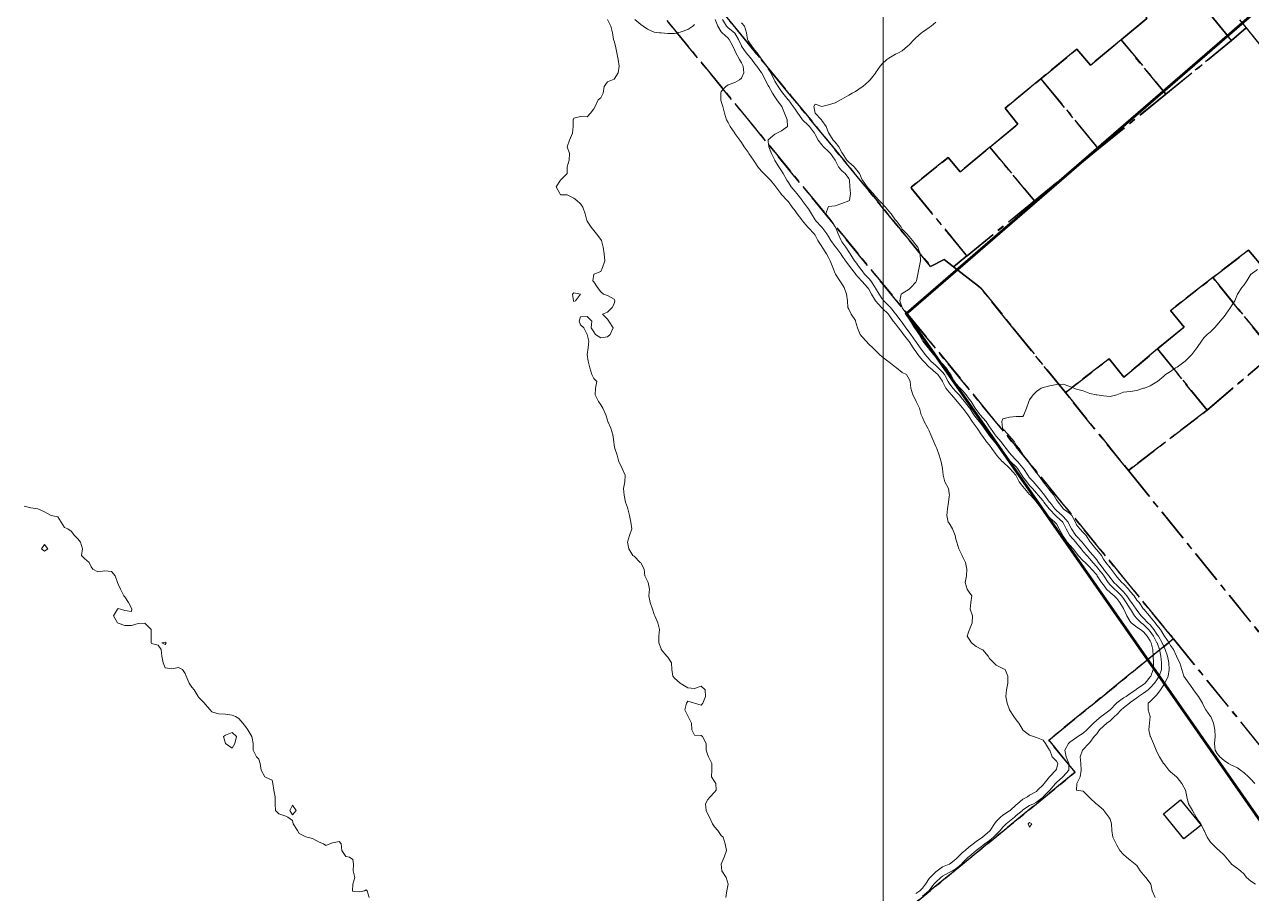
# Model space of a CAD drawing. Header units: centimetres. Extents: x 0 to 642158, y -847 to 649707.
# Drawn here: x 616602.8 to 616694.3, y 621003.6 to 621068.4 of the extents above; entities that cross this region are included whole.
import ezdxf

# ---------------------------------------------------------------- set-up
doc = ezdxf.new("R2010")
doc.units = ezdxf.units.CM
doc.header["$MEASUREMENT"] = 0
doc.linetypes.add('CENTERX2', pattern=[4, 2.5, -0.5, 0.5, -0.5])
for name, color, linetype, lineweight in [('MEV_grille', 254, 'Continuous', 9), ('MEV_layout inondation', 5, 'Continuous', 15), ('WAL_topographie 0.5', 253, 'Continuous', 20)]:
    doc.layers.add(name, color=color, linetype=linetype, lineweight=lineweight)
doc.layers.add('SPW_batiments', color=7, linetype='Continuous')
doc.layers.add('SPW_parcellaire cadastral', color=7, linetype='CENTERX2', lineweight=25, true_color=0xff0542)

# ---------------------------------------------------------------- blocks, each defined once
blk = doc.blocks.new('*U112')
at = {"layer": 'MEV_grille', "transparency": 33554687}
blk.add_lwpolyline([(0, 1825.476), (0, -1825.476)], dxfattribs=at)
blk = doc.blocks.new('*U113')
at = {"layer": 'MEV_grille', "color": 0, "linetype": 'ByBlock', "lineweight": -2, "transparency": 16777216}
blk.add_blockref('*U112', (1300, 0), dxfattribs=at)

msp = doc.modelspace()

# ---------------------------------------------------------------- linework, layer by layer
at = {"layer": 'MEV_layout inondation', "const_width": 0.2}
msp.add_lwpolyline([(616900.942, 621085.199), (616869.556, 621081.82), (616818.373, 621077.958), (616791.092, 621080.131), (616754.688, 621092.309), (616742.718, 621101.924), (616722.412, 621069.444), (616695.48, 621070.085), (616668.547, 621046.793), (616701.256, 620999.929), (616753.203, 621003.561), (616805.513, 621043.508), (616905.775, 621054.403)], dxfattribs=at)
at = {"layer": 'SPW_batiments'}
msp.add_lwpolyline([(616690.543, 621008.655), (616689.243, 621007.622), (616687.727, 621009.488), (616689.01, 621010.538), (616690.543, 621008.655)], dxfattribs=at)
at = {"layer": 'SPW_parcellaire cadastral'}
for points in [[(616725.447, 620976.685), (616709.658, 620996.388), (616709.455, 620996.641), (616707.663, 620998.875), (616688.472, 621022.554), (616625.34, 621099.609), (616620.686, 621105.289), (616646.44, 621126.439)], [(616647.195, 621123.35), (616628.245, 621107.794), (616626.136, 621104.388), (616636.855, 621091.253), (616639.971, 621087.434), (616641.542, 621085.509), (616644.515, 621081.88), (616652.296, 621072.382), (616655.389, 621068.608), (616659.94, 621063.053), (616667.978, 621053.242), (616670.366, 621050.328), (616671.379, 621050.84), (616672.069, 621050.299), (616673.925, 621048.845), (616674.119, 621048.693), (616676.507, 621045.74), (616680.413, 621040.91), (616685.113, 621035.099), (616696.72, 621020.747)], [(616666.054, 620979.771), (616614.722, 620937.858), (616586.727, 620971.802), (616585.791, 620971.038), (616566.317, 620994.924), (616567.242, 620995.68), (616539.521, 621029.708), (616535.215, 621035.212), (616620.686, 621105.289), (616625.34, 621099.609), (616688.472, 621022.554), (616679.177, 621014.989), (616681.136, 621012.591), (616656.021, 620992.067), (616666.054, 620979.771)], [(616678.296, 621087.36), (616693.907, 621068.119), (616692.819, 621067.162), (616688.469, 621072.458)], [(616692.819, 621067.162), (616687.91, 621063.173), (616687.906, 621063.177), (616684.574, 621067.229), (616686.529, 621068.839), (616685.529, 621070.039), (616688.469, 621072.458), (616692.819, 621067.162)], [(616686.529, 621068.839), (616684.574, 621067.229), (616682.28, 621065.338), (616681.279, 621066.538), (616678.587, 621064.322), (616675.913, 621062.12), (616676.88, 621060.938), (616674.792, 621059.212), (616672.564, 621057.37), (616671.664, 621058.437), (616668.875, 621056.215), (616673.069, 621051.111), (616672.069, 621050.299), (616671.379, 621050.84), (616670.366, 621050.328), (616667.978, 621053.242), (616659.94, 621063.053), (616655.389, 621068.608)], [(616678.105, 621055.205), (616682.889, 621059.092), (616687.91, 621063.173), (616692.819, 621067.162), (616693.907, 621068.119), (616695.355, 621066.333)], [(616678.587, 621064.322), (616681.279, 621066.538), (616682.28, 621065.338), (616684.574, 621067.229), (616687.906, 621063.177), (616687.91, 621063.173), (616682.889, 621059.092), (616678.587, 621064.322)], [(616678.587, 621064.322), (616682.889, 621059.092), (616678.105, 621055.205), (616674.792, 621059.212), (616676.88, 621060.938), (616675.913, 621062.12), (616678.587, 621064.322)], [(616678.105, 621055.205), (616673.078, 621051.119), (616673.069, 621051.111), (616668.875, 621056.215), (616671.664, 621058.437), (616672.564, 621057.37), (616674.792, 621059.212), (616678.105, 621055.205)], [(616695.287, 621050.104), (616694.067, 621051.543), (616691.418, 621049.487), (616688.247, 621047.045), (616689.284, 621045.797), (616687.296, 621044.172), (616684.774, 621042.051), (616683.682, 621043.44), (616680.413, 621040.91), (616676.507, 621045.74), (616674.119, 621048.693), (616673.925, 621048.845), (616672.069, 621050.299), (616673.069, 621051.111), (616673.078, 621051.119), (616678.105, 621055.205)], [(616695.979, 621043.859), (616700.978, 621047.956), (616705.855, 621051.814), (616706.773, 621052.541), (616723.084, 621032.837), (616721.989, 621031.941), (616717.259, 621037.756), (616714.371, 621035.373), (616715.354, 621034.173), (616713.4, 621032.563), (616711.104, 621030.672), (616710.204, 621031.772), (616707.551, 621029.606), (616704.204, 621026.871), (616705.122, 621025.738), (616703.098, 621024.092), (616700.475, 621021.956), (616699.575, 621023.023), (616696.72, 621020.747), (616685.113, 621035.099), (616690.983, 621039.603), (616695.979, 621043.859)], [(616697.625, 621052.017), (616700.978, 621047.956), (616695.979, 621043.859), (616691.418, 621049.487), (616694.067, 621051.543), (616695.287, 621050.104), (616697.625, 621052.017)], [(616695.979, 621043.859), (616690.983, 621039.603), (616687.296, 621044.172), (616689.284, 621045.797), (616688.247, 621047.045), (616691.418, 621049.487), (616695.979, 621043.859)], [(616687.296, 621044.172), (616690.983, 621039.603), (616685.113, 621035.099), (616680.413, 621040.91), (616683.682, 621043.44), (616684.774, 621042.051), (616687.296, 621044.172)], [(616725.447, 620976.685), (616726.289, 620975.633), (616725.859, 620975.281), (616725.742, 620975.411), (616719.607, 620982.253), (616719.602, 620982.258), (616703.252, 620977.874), (616679.014, 620971.374), (616680.429, 620969.619), (616665.719, 620957.761), (616662.942, 620947.797), (616648.311, 620895.015), (616618.639, 620932.979), (616614.722, 620937.858), (616666.054, 620979.771), (616656.021, 620992.067), (616681.136, 621012.591), (616679.177, 621014.989), (616688.472, 621022.554), (616707.663, 620998.875), (616709.455, 620996.641), (616709.658, 620996.388), (616725.447, 620976.685)]]:
    msp.add_lwpolyline(points, dxfattribs=at)
at = {"layer": 'WAL_topographie 0.5'}
for points in [[(616646.268, 621068.75), (616646.515, 621068.25), (616646.625, 621067.75), (616646.703, 621067.25), (616646.75, 621067.114), (616646.85, 621066.75), (616646.964, 621066.25), (616647.06, 621065.75), (616647.125, 621065.25), (616647.062, 621064.75), (616646.75, 621064.296), (616646.625, 621064.25), (616646.25, 621064.1), (616646.017, 621063.75), (616645.934, 621063.25), (616645.75, 621062.9), (616645.562, 621062.75), (616645.344, 621062.25), (616645.25, 621062.083), (616645, 621061.75), (616644.75, 621061.478), (616644.25, 621061.5), (616643.75, 621061.375), (616643.7, 621061.25), (616643.7, 621060.75), (616643.655, 621060.25), (616643.426, 621059.75), (616643.25, 621059.25), (616643.425, 621058.75), (616643.393, 621058.25), (616643.25, 621057.75), (616643.25, 621057.25), (616643.25, 621057.25), (616642.75, 621056.75), (616642.75, 621056.75), (616642.432, 621056.25), (616642.7, 621055.75), (616642.75, 621055.667), (616643.25, 621055.65), (616643.75, 621055.408), (616643.981, 621055.25), (616644.25, 621055), (616644.409, 621054.75), (616644.583, 621054.25), (616644.724, 621053.75), (616644.75, 621053.694), (616645.036, 621053.25), (616645.25, 621053), (616645.45, 621052.75), (616645.75, 621052.341), (616645.821, 621052.25), (616645.932, 621051.75), (616646, 621051.25), (616646.059, 621050.75), (616645.886, 621050.25), (616645.75, 621049.95), (616645.25, 621049.75), (616645.25, 621049.749), (616645.167, 621049.25), (616645.25, 621049.179), (616645.5, 621048.75), (616645.75, 621048.417), (616645.964, 621048.25), (616646.25, 621048.145), (616646.75, 621047.875), (616646.812, 621047.75), (616646.75, 621047.536), (616646.607, 621047.25), (616646.25, 621046.917), (616645.893, 621046.75), (616646.25, 621046.393), (616646.361, 621046.25), (616646.691, 621045.75), (616646.445, 621045.25), (616646.25, 621045.075), (616645.75, 621045), (616645.361, 621045.25), (616645.25, 621045.45), (616645.036, 621045.75), (616645.083, 621046.25), (616644.75, 621046.583), (616644.25, 621046.562), (616644.146, 621046.25), (616644.25, 621045.972), (616644.5, 621045.75), (616644.75, 621045.25), (616644.75, 621045.25), (616644.865, 621044.75), (616644.822, 621044.25), (616644.75, 621043.75), (616644.807, 621043.25), (616644.934, 621042.75), (616645.083, 621042.25), (616645.25, 621041.969), (616645.469, 621041.75), (616645.375, 621041.25), (616645.341, 621040.75), (616645.588, 621040.25), (616645.75, 621040), (616645.917, 621039.75), (616646.133, 621039.25), (616646.25, 621038.861), (616646.294, 621038.75), (616646.516, 621038.25), (616646.658, 621037.75), (616646.721, 621037.25), (616646.75, 621037), (616646.809, 621036.75), (616646.983, 621036.25), (616647.092, 621035.75), (616647.25, 621035.477), (616647.354, 621035.25), (616647.574, 621034.75), (616647.544, 621034.25), (616647.447, 621033.75), (616647.492, 621033.25), (616647.59, 621032.75), (616647.75, 621032.35), (616647.787, 621032.25), (616647.906, 621031.75), (616648.009, 621031.25), (616648.062, 621030.75), (616647.897, 621030.25), (616647.75, 621029.75), (616647.857, 621029.25), (616648.15, 621028.75), (616648.25, 621028.704), (616648.704, 621028.25), (616648.75, 621028.204), (616648.988, 621027.75), (616649.05, 621027.25), (616649.25, 621026.85), (616649.298, 621026.75), (616649.383, 621026.25), (616649.344, 621025.75), (616649.453, 621025.25), (616649.607, 621024.75), (616649.75, 621024.35), (616649.785, 621024.25), (616650.018, 621023.75), (616650.128, 621023.25), (616650.092, 621022.75), (616650.078, 621022.25), (616650.25, 621021.792), (616650.267, 621021.75), (616650.692, 621021.25), (616650.75, 621021.171), (616651.026, 621020.75), (616651.062, 621020.25), (616651.125, 621019.75), (616651.25, 621019.604), (616651.675, 621019.25), (616651.75, 621019.19), (616652.25, 621018.882), (616652.75, 621018.838), (616653.25, 621019.012), (616653.555, 621018.75), (616653.576, 621018.25), (616653.369, 621017.75), (616653.25, 621017.594), (616652.75, 621017.75), (616652.75, 621017.75), (616652.25, 621017.886), (616652.143, 621017.75), (616652.021, 621017.25), (616652.25, 621016.792), (616652.279, 621016.75), (616652.519, 621016.25), (616652.558, 621015.75), (616652.75, 621015.365), (616653.25, 621015.341), (616653.333, 621015.25), (616653.617, 621014.75), (616653.607, 621014.25), (616653.75, 621013.875), (616653.788, 621013.75), (616654.03, 621013.25), (616654.04, 621012.75), (616654.022, 621012.25), (616654.25, 621011.893), (616654.341, 621011.75), (616654.368, 621011.25), (616654.25, 621011.117), (616653.927, 621010.75), (616653.75, 621010.562), (616653.578, 621010.25), (616653.612, 621009.75), (616653.75, 621009.464), (616653.875, 621009.25), (616654.091, 621008.75), (616654.25, 621008.516), (616654.485, 621008.25), (616654.75, 621007.875), (616654.887, 621007.75), (616655.041, 621007.25), (616655.132, 621006.75), (616654.954, 621006.25), (616654.75, 621005.75), (616654.796, 621005.25), (616655.1, 621004.75), (616655.25, 621004.25), (616655.25, 621004.25), (616655.25, 621004.25), (616655.154, 621003.75), (616655.076, 621003.25)], [(616652.75, 621068.375), (616652.628, 621068.25), (616652.25, 621068), (616651.75, 621067.807), (616651.516, 621067.75), (616651.25, 621067.694), (616650.75, 621067.687), (616650.25, 621067.737), (616650.139, 621067.75), (616649.75, 621067.801), (616649.25, 621068.009), (616648.925, 621068.25), (616648.75, 621068.363), (616648.306, 621068.75)], [(616654.294, 621068.75), (616654.479, 621068.25), (616654.75, 621067.829), (616654.822, 621067.75), (616655.25, 621067.339), (616655.336, 621067.25), (616655.596, 621066.75), (616655.75, 621066.431), (616655.822, 621066.25), (616656.115, 621065.75), (616656.25, 621065.504), (616656.38, 621065.25), (616656.418, 621064.75), (616656.25, 621064.362), (616656.109, 621064.25), (616655.75, 621064.028), (616655.25, 621063.856), (616655.097, 621063.75), (616654.75, 621063.364), (616654.71, 621063.25), (616654.714, 621062.75), (616654.75, 621062.634), (616654.855, 621062.25), (616654.987, 621061.75), (616655.143, 621061.25), (616655.25, 621061.054), (616655.413, 621060.75), (616655.746, 621060.25), (616655.75, 621060.244), (616656.125, 621059.75), (616656.25, 621059.567), (616656.46, 621059.25), (616656.75, 621058.835), (616656.802, 621058.75), (616657.139, 621058.25), (616657.25, 621058.104), (616657.483, 621057.75), (616657.75, 621057.429), (616657.918, 621057.25), (616658.25, 621056.928), (616658.413, 621056.75), (616658.75, 621056.353), (616658.817, 621056.25), (616659.191, 621055.75), (616659.25, 621055.683), (616659.654, 621055.25), (616659.75, 621055.143), (616660.042, 621054.75), (616660.25, 621054.479), (616660.395, 621054.25), (616660.75, 621053.806), (616660.787, 621053.75), (616661.208, 621053.25), (616661.25, 621053.209), (616661.667, 621052.75), (616661.75, 621052.643), (616661.951, 621052.25), (616662.25, 621051.802), (616662.281, 621051.75), (616662.598, 621051.25), (616662.75, 621050.976), (616662.863, 621050.75), (616663.077, 621050.25), (616663.25, 621049.798), (616663.265, 621049.75), (616663.59, 621049.25), (616663.75, 621049.014), (616663.917, 621048.75), (616664.097, 621048.25), (616664.164, 621047.75), (616664.193, 621047.25), (616664.25, 621047.125), (616664.429, 621046.75), (616664.75, 621046.285), (616664.77, 621046.25), (616664.902, 621045.75), (616665.108, 621045.25), (616665.25, 621045.071), (616665.564, 621044.75), (616665.75, 621044.521), (616666.047, 621044.25), (616666.25, 621044.047), (616666.556, 621043.75), (616666.75, 621043.568), (616667.17, 621043.25), (616667.25, 621043.196), (616667.75, 621042.807), (616667.815, 621042.75), (616668.25, 621042.412), (616668.56, 621042.25), (616668.75, 621041.917), (616668.837, 621041.75), (616668.883, 621041.25), (616669.033, 621040.75), (616669.25, 621040.315), (616669.293, 621040.25), (616669.537, 621039.75), (616669.667, 621039.25), (616669.75, 621039.042), (616669.877, 621038.75), (616670.167, 621038.25), (616670.25, 621038.054), (616670.385, 621037.75), (616670.611, 621037.25), (616670.75, 621036.893), (616670.817, 621036.75), (616670.992, 621036.25), (616671.145, 621035.75), (616671.25, 621035.25), (616671.25, 621035.25), (616671.306, 621034.75), (616671.417, 621034.25), (616671.685, 621033.75), (616671.75, 621033.375), (616671.763, 621033.25), (616671.75, 621033.167), (616671.689, 621032.75), (616671.614, 621032.25), (616671.583, 621031.75), (616671.683, 621031.25), (616671.75, 621031.163), (616672.007, 621030.75), (616672.194, 621030.25), (616672.25, 621029.972), (616672.324, 621029.75), (616672.46, 621029.25), (616672.707, 621028.75), (616672.75, 621028.679), (616672.975, 621028.25), (616673.052, 621027.75), (616673.039, 621027.25), (616672.938, 621026.75), (616673.096, 621026.25), (616673.25, 621026.028), (616673.435, 621025.75), (616673.364, 621025.25), (616673.315, 621024.75), (616673.479, 621024.25), (616673.468, 621023.75), (616673.264, 621023.25), (616673.25, 621023.188), (616673.098, 621022.75), (616673.25, 621022.516), (616673.424, 621022.25), (616673.75, 621021.982), (616674.183, 621021.75), (616674.25, 621021.715), (616674.647, 621021.25), (616674.75, 621021.066), (616675.083, 621020.75), (616675.25, 621020.583), (616675.75, 621020.327), (616675.917, 621020.25), (616676.135, 621019.75), (616676.111, 621019.25), (616676.013, 621018.75), (616675.967, 621018.25), (616676.073, 621017.75), (616676.25, 621017.25), (616676.25, 621017.25), (616676.578, 621016.75), (616676.75, 621016.5), (616676.935, 621016.25), (616677.233, 621015.75), (616677.25, 621015.735), (616677.75, 621015.372), (616678.031, 621015.25), (616678.25, 621015.18), (616678.75, 621014.989), (616678.93, 621014.75), (616679.243, 621014.25), (616679.25, 621014.243), (616679.427, 621013.75), (616679.75, 621013.417), (616679.847, 621013.25), (616679.75, 621012.826), (616679.71, 621012.75), (616679.25, 621012.279), (616679.227, 621012.25), (616678.823, 621011.75), (616678.75, 621011.664), (616678.342, 621011.25), (616678.25, 621011.169), (616677.75, 621010.873), (616677.585, 621010.75), (616677.25, 621010.598), (616676.85, 621010.25), (616676.75, 621010.175), (616676.286, 621009.75), (616676.25, 621009.721), (616675.75, 621009.386), (616675.581, 621009.25), (616675.25, 621008.911), (616675.131, 621008.75), (616674.802, 621008.25), (616674.75, 621008.201), (616674.25, 621007.775), (616674.223, 621007.75), (616673.75, 621007.437), (616673.538, 621007.25), (616673.25, 621007.026), (616672.937, 621006.75), (616672.75, 621006.6), (616672.386, 621006.25), (616672.25, 621006.113), (616671.78, 621005.75), (616671.75, 621005.734), (616671.25, 621005.544), (616670.854, 621005.25), (616670.75, 621005.172), (616670.32, 621004.75), (616670.25, 621004.665), (616669.97, 621004.25), (616669.75, 621003.947), (616669.556, 621003.75), (616669.25, 621003.541)], [(616654.831, 621068.75), (616655.129, 621068.25), (616655.25, 621068.121), (616655.722, 621067.75), (616655.75, 621067.721), (616656.04, 621067.25), (616656.25, 621066.776), (616656.263, 621066.75), (616656.604, 621066.25), (616656.75, 621066.077), (616657.026, 621065.75), (616657.25, 621065.438), (616657.388, 621065.25), (616657.75, 621064.764), (616657.76, 621064.75), (616658.027, 621064.25), (616658.25, 621063.827), (616658.292, 621063.75), (616658.571, 621063.25), (616658.75, 621062.961), (616658.892, 621062.75), (616659.25, 621062.283), (616659.273, 621062.25), (616659.464, 621061.75), (616659.653, 621061.25), (616659.68, 621060.75), (616659.25, 621060.431), (616658.888, 621060.25), (616658.75, 621060.176), (616658.25, 621059.773), (616658.238, 621059.75), (616658.25, 621059.639), (616658.287, 621059.25), (616658.501, 621058.75), (616658.729, 621058.25), (616658.75, 621058.221), (616659.051, 621057.75), (616659.25, 621057.458), (616659.375, 621057.25), (616659.648, 621056.75), (616659.75, 621056.589), (616659.97, 621056.25), (616660.25, 621055.906), (616660.374, 621055.75), (616660.75, 621055.28), (616660.774, 621055.25), (616661.153, 621054.75), (616661.25, 621054.613), (616661.466, 621054.25), (616661.75, 621053.805), (616661.787, 621053.75), (616662.25, 621053.25), (616662.25, 621053.25), (616662.628, 621052.75), (616662.75, 621052.553), (616662.919, 621052.25), (616663.25, 621051.811), (616663.296, 621051.75), (616663.671, 621051.25), (616663.75, 621051.144), (616664.01, 621050.75), (616664.25, 621050.418), (616664.374, 621050.25), (616664.75, 621049.769), (616664.764, 621049.75), (616665.195, 621049.25), (616665.25, 621049.195), (616665.656, 621048.75), (616665.75, 621048.622), (616665.946, 621048.25), (616666.25, 621047.75), (616666.25, 621047.75), (616666.702, 621047.25), (616666.75, 621047.206), (616667.21, 621046.75), (616667.25, 621046.703), (616667.58, 621046.25), (616667.75, 621046.05), (616667.972, 621045.75), (616668.25, 621045.398), (616668.348, 621045.25), (616668.726, 621044.75), (616668.75, 621044.72), (616669.051, 621044.25), (616669.25, 621043.988), (616669.411, 621043.75), (616669.75, 621043.34), (616669.824, 621043.25), (616670.25, 621042.815), (616670.322, 621042.75), (616670.75, 621042.394), (616670.897, 621042.25), (616671.25, 621041.756), (616671.253, 621041.75), (616671.487, 621041.25), (616671.75, 621040.936), (616671.925, 621040.75), (616672.25, 621040.381), (616672.352, 621040.25), (616672.75, 621039.785), (616672.777, 621039.75), (616673.141, 621039.25), (616673.25, 621039.099), (616673.455, 621038.75), (616673.75, 621038.365), (616673.83, 621038.25), (616674.166, 621037.75), (616674.25, 621037.648), (616674.542, 621037.25), (616674.75, 621036.994), (616674.923, 621036.75), (616675.25, 621036.302), (616675.284, 621036.25), (616675.736, 621035.75), (616675.75, 621035.736), (616676.25, 621035.274), (616676.276, 621035.25), (616676.714, 621034.75), (616676.75, 621034.701), (616676.974, 621034.25), (616677.25, 621033.896), (616677.364, 621033.75), (616677.75, 621033.32), (616677.81, 621033.25), (616678.25, 621032.775), (616678.27, 621032.75), (616678.659, 621032.25), (616678.75, 621032.151), (616679.08, 621031.75), (616679.25, 621031.576), (616679.633, 621031.25), (616679.75, 621031.119), (616679.964, 621030.75), (616680.214, 621030.25), (616680.25, 621030.202), (616680.545, 621029.75), (616680.75, 621029.535), (616680.997, 621029.25), (616681.25, 621028.923), (616681.362, 621028.75), (616681.75, 621028.371), (616681.881, 621028.25), (616682.25, 621027.897), (616682.359, 621027.75), (616682.75, 621027.312), (616682.798, 621027.25), (616683.121, 621026.75), (616683.25, 621026.577), (616683.48, 621026.25), (616683.75, 621025.997), (616684.061, 621025.75), (616684.25, 621025.564), (616684.467, 621025.25), (616684.75, 621024.814), (616684.784, 621024.75), (616684.994, 621024.25), (616685.25, 621023.831), (616685.311, 621023.75), (616685.75, 621023.411), (616686.015, 621023.25), (616686.25, 621023.071), (616686.508, 621022.75), (616686.75, 621022.4), (616686.814, 621022.25), (616686.93, 621021.75), (616686.971, 621021.25), (616686.977, 621020.75), (616686.954, 621020.25), (616686.785, 621019.75), (616686.75, 621019.7), (616686.366, 621019.25), (616686.25, 621019.148), (616685.75, 621018.807), (616685.677, 621018.75), (616685.25, 621018.473), (616684.938, 621018.25), (616684.75, 621018.134), (616684.25, 621017.781), (616684.22, 621017.75), (616683.76, 621017.25), (616683.75, 621017.24), (616683.25, 621016.879), (616683.076, 621016.75), (616682.75, 621016.487), (616682.51, 621016.25), (616682.25, 621015.974), (616682.028, 621015.75), (616681.75, 621015.515), (616681.347, 621015.25), (616681.25, 621015.19), (616680.75, 621014.847), (616680.648, 621014.75), (616680.367, 621014.25), (616680.464, 621013.75), (616680.669, 621013.25), (616680.684, 621012.75), (616680.25, 621012.28), (616680.214, 621012.25), (616679.75, 621011.829), (616679.682, 621011.75), (616679.25, 621011.257), (616679.244, 621011.25), (616678.765, 621010.75), (616678.75, 621010.735), (616678.25, 621010.358), (616678.033, 621010.25), (616677.75, 621010.109), (616677.25, 621009.785), (616677.208, 621009.75), (616676.75, 621009.361), (616676.618, 621009.25), (616676.25, 621008.949), (616675.998, 621008.75), (616675.75, 621008.501), (616675.549, 621008.25), (616675.25, 621007.94), (616675.051, 621007.75), (616674.75, 621007.506), (616674.397, 621007.25), (616674.25, 621007.131), (616673.751, 621006.75), (616673.75, 621006.749), (616673.25, 621006.315), (616673.173, 621006.25), (616672.75, 621005.847), (616672.654, 621005.75), (616672.25, 621005.38), (616671.99, 621005.25), (616671.75, 621005.124), (616671.25, 621004.844), (616671.131, 621004.75), (616670.75, 621004.408), (616670.614, 621004.25), (616670.25, 621003.772), (616670.234, 621003.75), (616669.75, 621003.344)], [(616656.25, 621068.5), (616656.474, 621068.25), (616656.635, 621067.75), (616656.712, 621067.25), (616656.75, 621067.157), (616657.018, 621066.75), (616657.25, 621066.462), (616657.425, 621066.25), (616657.75, 621065.782), (616657.774, 621065.75), (616658.138, 621065.25), (616658.25, 621065.067), (616658.442, 621064.75), (616658.684, 621064.25), (616658.75, 621064.134), (616659.002, 621063.75), (616659.25, 621063.373), (616659.342, 621063.25), (616659.748, 621062.75), (616659.75, 621062.747), (616660.111, 621062.25), (616660.25, 621062.041), (616660.454, 621061.75), (616660.75, 621061.331), (616660.817, 621061.25), (616661.25, 621060.823), (616661.324, 621060.75), (616661.696, 621060.25), (616661.75, 621060.157), (616661.985, 621059.75), (616662.25, 621059.383), (616662.365, 621059.25), (616662.75, 621058.889), (616662.886, 621058.75), (616663.245, 621058.25), (616663.25, 621058.241), (616663.482, 621057.75), (616663.75, 621057.441), (616663.981, 621057.25), (616664.25, 621056.878), (616664.307, 621056.75), (616664.333, 621056.25), (616664.374, 621055.75), (616664.305, 621055.25), (616664.25, 621055.203), (616663.75, 621055.02), (616663.25, 621054.839), (616662.75, 621054.785), (616662.714, 621054.75), (616662.557, 621054.25), (616662.75, 621053.985), (616662.955, 621053.75), (616663.25, 621053.285), (616663.266, 621053.25), (616663.476, 621052.75), (616663.689, 621052.25), (616663.75, 621052.16), (616664.045, 621051.75), (616664.25, 621051.401), (616664.351, 621051.25), (616664.682, 621050.75), (616664.75, 621050.657), (616665.06, 621050.25), (616665.25, 621049.981), (616665.429, 621049.75), (616665.75, 621049.411), (616665.896, 621049.25), (616666.226, 621048.75), (616666.25, 621048.706), (616666.512, 621048.25), (616666.75, 621047.895), (616666.874, 621047.75), (616667.25, 621047.386), (616667.375, 621047.25), (616667.75, 621046.778), (616667.773, 621046.75), (616668.167, 621046.25), (616668.25, 621046.143), (616668.526, 621045.75), (616668.75, 621045.424), (616668.877, 621045.25), (616669.225, 621044.75), (616669.25, 621044.716), (616669.576, 621044.25), (616669.75, 621044.014), (616669.96, 621043.75), (616670.25, 621043.406), (616670.391, 621043.25), (616670.75, 621042.921), (616670.936, 621042.75), (616671.25, 621042.443), (616671.4, 621042.25), (616671.66, 621041.75), (616671.75, 621041.606), (616672.012, 621041.25), (616672.25, 621041.001), (616672.492, 621040.75), (616672.75, 621040.432), (616672.889, 621040.25), (616673.25, 621039.796), (616673.282, 621039.75), (616673.594, 621039.25), (616673.75, 621039.037), (616673.995, 621038.75), (616674.25, 621038.409), (616674.36, 621038.25), (616674.705, 621037.75), (616674.75, 621037.696), (616675.118, 621037.25), (616675.25, 621037.083), (616675.499, 621036.75), (616675.75, 621036.403), (616675.868, 621036.25), (616676.25, 621035.853), (616676.351, 621035.75), (616676.75, 621035.37), (616676.855, 621035.25), (616677.175, 621034.75), (616677.25, 621034.638), (616677.528, 621034.25), (616677.75, 621033.988), (616677.955, 621033.75), (616678.25, 621033.421), (616678.394, 621033.25), (616678.75, 621032.829), (616678.812, 621032.75), (616679.194, 621032.25), (616679.25, 621032.189), (616679.675, 621031.75), (616679.75, 621031.681), (616680.215, 621031.25), (616680.25, 621031.2), (616680.474, 621030.75), (616680.749, 621030.25), (616680.75, 621030.249), (616681.197, 621029.75), (616681.25, 621029.693), (616681.595, 621029.25), (616681.75, 621029.052), (616682.005, 621028.75), (616682.25, 621028.517), (616682.472, 621028.25), (616682.75, 621027.908), (616682.874, 621027.75), (616683.25, 621027.291), (616683.282, 621027.25), (616683.602, 621026.75), (616683.75, 621026.574), (616684.077, 621026.25), (616684.25, 621026.099), (616684.596, 621025.75), (616684.75, 621025.552), (616684.955, 621025.25), (616685.25, 621024.789), (616685.278, 621024.75), (616685.581, 621024.25), (616685.75, 621024.054), (616686.076, 621023.75), (616686.25, 621023.621), (616686.619, 621023.25), (616686.75, 621023.1), (616686.983, 621022.75), (616687.25, 621022.257), (616687.254, 621022.25), (616687.435, 621021.75), (616687.533, 621021.25), (616687.579, 621020.75), (616687.574, 621020.25), (616687.423, 621019.75), (616687.25, 621019.497), (616687.072, 621019.25), (616686.75, 621018.893), (616686.587, 621018.75), (616686.25, 621018.499), (616685.87, 621018.25), (616685.75, 621018.153), (616685.25, 621017.792), (616685.189, 621017.75), (616684.75, 621017.402), (616684.582, 621017.25), (616684.25, 621016.909), (616684.086, 621016.75), (616683.75, 621016.441), (616683.51, 621016.25), (616683.25, 621016.026), (616682.965, 621015.75), (616682.75, 621015.469), (616682.574, 621015.25), (616682.25, 621014.824), (616682.156, 621014.75), (616681.75, 621014.291), (616681.705, 621014.25), (616681.529, 621013.75), (616681.559, 621013.25), (616681.588, 621012.75), (616681.517, 621012.25), (616681.264, 621011.75), (616681.25, 621011.25), (616681.75, 621011.175), (616682.175, 621010.75), (616682.25, 621010.685), (616682.704, 621010.25), (616682.75, 621010.219), (616683.25, 621009.787), (616683.293, 621009.75), (616683.664, 621009.25), (616683.75, 621009.103), (616683.844, 621008.75), (616683.889, 621008.25), (616683.967, 621007.75), (616684.199, 621007.25), (616684.25, 621007.159), (616684.475, 621006.75), (616684.75, 621006.468), (616684.974, 621006.25), (616685.25, 621006.048), (616685.628, 621005.75), (616685.75, 621005.634), (616685.996, 621005.25), (616686.25, 621004.935), (616686.411, 621004.75), (616686.75, 621004.313), (616686.792, 621004.25), (616686.885, 621003.75), (616687.11, 621003.25)], [(616670.75, 621068.552), (616670.4, 621068.25), (616670.25, 621068.143), (616669.75, 621067.802), (616669.692, 621067.75), (616669.25, 621067.36), (616669.123, 621067.25), (616668.75, 621066.857), (616668.639, 621066.75), (616668.25, 621066.411), (616667.956, 621066.25), (616667.75, 621066.142), (616667.25, 621065.851), (616667.103, 621065.75), (616666.75, 621065.444), (616666.595, 621065.25), (616666.256, 621064.75), (616666.25, 621064.74), (616665.865, 621064.25), (616665.75, 621064.131), (616665.3, 621063.75), (616665.25, 621063.712), (616664.75, 621063.381), (616664.5, 621063.25), (616664.25, 621063.104), (616663.75, 621062.8), (616663.636, 621062.75), (616663.25, 621062.52), (616662.75, 621062.367), (616662.25, 621062.25), (616662.25, 621062.25), (616662.25, 621062.25), (616661.75, 621062.432), (616661.647, 621062.25), (616661.742, 621061.75), (616661.75, 621061.743), (616662.218, 621061.25), (616662.25, 621061.203), (616662.561, 621060.75), (616662.75, 621060.277), (616662.763, 621060.25), (616663.104, 621059.75), (616663.25, 621059.583), (616663.506, 621059.25), (616663.75, 621058.807), (616663.784, 621058.75), (616664.115, 621058.25), (616664.25, 621058.11), (616664.65, 621057.75), (616664.75, 621057.634), (616665.062, 621057.25), (616665.25, 621056.784), (616665.275, 621056.75), (616665.632, 621056.25), (616665.75, 621056.109), (616666.071, 621055.75), (616666.25, 621055.541), (616666.529, 621055.25), (616666.75, 621055.016), (616667.009, 621054.75), (616667.25, 621054.432), (616667.431, 621054.25), (616667.75, 621053.777), (616667.781, 621053.75), (616668.158, 621053.25), (616668.25, 621053.098), (616668.589, 621052.75), (616668.75, 621052.542), (616669.021, 621052.25), (616669.25, 621051.942), (616669.411, 621051.75), (616669.592, 621051.25), (616669.61, 621050.75), (616669.515, 621050.25), (616669.414, 621049.75), (616669.301, 621049.25), (616669.25, 621049.137), (616668.897, 621048.75), (616668.75, 621048.625), (616668.25, 621048.3), (616668.159, 621048.25), (616668.066, 621047.75), (616668.234, 621047.25), (616668.25, 621047.225), (616668.6, 621046.75), (616668.75, 621046.453), (616668.874, 621046.25), (616669.167, 621045.75), (616669.25, 621045.613), (616669.516, 621045.25), (616669.75, 621044.804), (616669.788, 621044.75), (616670.17, 621044.25), (616670.25, 621044.141), (616670.578, 621043.75), (616670.75, 621043.55), (616671.023, 621043.25), (616671.25, 621043.049), (616671.53, 621042.75), (616671.75, 621042.41), (616671.861, 621042.25), (616672.128, 621041.75), (616672.25, 621041.584), (616672.568, 621041.25), (616672.75, 621041.059), (616673.014, 621040.75), (616673.25, 621040.416), (616673.377, 621040.25), (616673.684, 621039.75), (616673.75, 621039.644), (616674.058, 621039.25), (616674.25, 621039.022), (616674.505, 621038.75), (616674.75, 621038.352), (616674.818, 621038.25), (616675.173, 621037.75), (616675.25, 621037.658), (616675.616, 621037.25), (616675.75, 621037.067), (616675.999, 621036.75), (616676.25, 621036.415), (616676.388, 621036.25), (616676.75, 621035.879), (616676.875, 621035.75), (616677.25, 621035.292), (616677.282, 621035.25), (616677.609, 621034.75), (616677.75, 621034.56), (616678.027, 621034.25), (616678.25, 621033.988), (616678.449, 621033.75), (616678.75, 621033.384), (616678.862, 621033.25), (616679.234, 621032.75), (616679.25, 621032.73), (616679.628, 621032.25), (616679.75, 621032.125), (616680.172, 621031.75), (616680.25, 621031.677), (616680.619, 621031.25), (616680.75, 621030.975), (616680.874, 621030.75), (616681.2, 621030.25), (616681.25, 621030.195), (616681.678, 621029.75), (616681.75, 621029.658), (616682.056, 621029.25), (616682.25, 621029.025), (616682.499, 621028.75), (616682.75, 621028.438), (616682.889, 621028.25), (616683.25, 621027.773), (616683.27, 621027.75), (616683.656, 621027.25), (616683.75, 621027.11), (616684.035, 621026.75), (616684.25, 621026.537), (616684.546, 621026.25), (616684.75, 621026.044), (616685.008, 621025.75), (616685.25, 621025.383), (616685.354, 621025.25), (616685.7, 621024.75), (616685.75, 621024.675), (616686.081, 621024.25), (616686.25, 621024.09), (616686.578, 621023.75), (616686.75, 621023.577), (616687.018, 621023.25), (616687.25, 621022.893), (616687.354, 621022.75), (616687.63, 621022.25), (616687.75, 621021.963), (616687.87, 621021.75), (616688.03, 621021.25), (616688.127, 621020.75), (616688.156, 621020.25), (616688.077, 621019.75), (616687.833, 621019.25), (616687.75, 621019.111), (616687.523, 621018.75), (616687.25, 621018.375), (616687.115, 621018.25), (616686.75, 621017.864), (616686.599, 621017.75), (616686.585, 621017.25), (616686.737, 621016.75), (616686.685, 621016.25), (616686.642, 621015.75), (616686.75, 621015.294), (616686.76, 621015.25), (616686.979, 621014.75), (616687.185, 621014.25), (616687.25, 621014.123), (616687.425, 621013.75), (616687.741, 621013.25), (616687.75, 621013.239), (616688.127, 621012.75), (616688.25, 621012.613), (616688.701, 621012.25), (616688.75, 621012.2), (616689.093, 621011.75), (616689.25, 621011.488), (616689.368, 621011.25), (616689.472, 621010.75), (616689.598, 621010.25), (616689.75, 621010), (616689.888, 621009.75), (616690.169, 621009.25), (616690.25, 621009.118), (616690.532, 621008.75), (616690.75, 621008.285), (616690.773, 621008.25), (616690.993, 621007.75), (616691.25, 621007.375), (616691.364, 621007.25), (616691.75, 621006.877), (616691.889, 621006.75), (616692.25, 621006.414), (616692.39, 621006.25), (616692.75, 621005.812), (616692.817, 621005.75), (616693.25, 621005.404), (616693.472, 621005.25), (616693.75, 621004.99), (616693.938, 621004.75), (616694.25, 621004.458), (616694.596, 621004.25)], [(616694.75, 621050.104), (616694.267, 621049.75), (616694.25, 621049.734), (616693.95, 621049.25), (616693.75, 621048.956), (616693.591, 621048.75), (616693.25, 621048.25), (616693.25, 621048.25), (616693.052, 621047.75), (616692.75, 621047.297), (616692.721, 621047.25), (616692.397, 621046.75), (616692.25, 621046.58), (616691.971, 621046.25), (616691.75, 621045.976), (616691.548, 621045.75), (616691.25, 621045.452), (616691, 621045.25), (616690.75, 621045.006), (616690.565, 621044.75), (616690.25, 621044.278), (616690.232, 621044.25), (616689.846, 621043.75), (616689.75, 621043.65), (616689.35, 621043.25), (616689.25, 621043.172), (616688.75, 621042.81), (616688.64, 621042.75), (616688.25, 621042.492), (616687.893, 621042.25), (616687.75, 621042.125), (616687.288, 621041.75), (616687.25, 621041.717), (616686.75, 621041.409), (616686.317, 621041.25), (616686.25, 621041.23), (616685.75, 621041.067), (616685.25, 621040.984), (616684.75, 621040.934), (616684.25, 621040.75), (616684.25, 621040.75), (616683.75, 621040.613), (616683.25, 621040.658), (616682.75, 621040.74), (616682.704, 621040.75), (616682.25, 621040.838), (616681.75, 621041.036), (616681.25, 621041.174), (616681.044, 621041.25), (616680.75, 621041.378), (616680.25, 621041.55), (616679.75, 621041.526), (616679.25, 621041.409), (616678.75, 621041.303), (616678.607, 621041.25), (616678.25, 621041), (616678.023, 621040.75), (616677.75, 621040.375), (616677.685, 621040.25), (616677.517, 621039.75), (616677.325, 621039.25), (616677.25, 621039.135), (616676.75, 621039.12), (616676.25, 621039.089), (616675.75, 621038.962), (616675.672, 621038.75), (616675.717, 621038.25), (616675.75, 621038.2), (616676.183, 621037.75), (616676.25, 621037.668), (616676.616, 621037.25), (616676.75, 621037), (616676.97, 621036.75), (616677.25, 621036.286), (616677.277, 621036.25), (616677.693, 621035.75), (616677.75, 621035.631), (616678.02, 621035.25), (616678.25, 621034.917), (616678.416, 621034.75), (616678.75, 621034.264), (616678.76, 621034.25), (616679.15, 621033.75), (616679.25, 621033.61), (616679.561, 621033.25), (616679.75, 621032.919), (616679.877, 621032.75), (616680.25, 621032.26), (616680.261, 621032.25), (616680.75, 621031.898), (616680.893, 621031.75), (616681.171, 621031.25), (616681.25, 621031.048), (616681.489, 621030.75), (616681.75, 621030.464), (616681.963, 621030.25), (616682.25, 621029.807), (616682.29, 621029.75), (616682.683, 621029.25), (616682.75, 621029.171), (616683.099, 621028.75), (616683.25, 621028.482), (616683.435, 621028.25), (616683.75, 621027.836), (616683.832, 621027.75), (616684.192, 621027.25), (616684.25, 621027.169), (616684.632, 621026.75), (616684.75, 621026.638), (616685.121, 621026.25), (616685.25, 621026.087), (616685.541, 621025.75), (616685.75, 621025.427), (616685.91, 621025.25), (616686.25, 621024.759), (616686.258, 621024.75), (616686.68, 621024.25), (616686.75, 621024.176), (616687.117, 621023.75), (616687.25, 621023.564), (616687.508, 621023.25), (616687.75, 621022.809), (616687.799, 621022.75), (616688.158, 621022.25), (616688.25, 621022.059), (616688.492, 621021.75), (616688.708, 621021.25), (616688.75, 621021.116), (616688.946, 621020.75), (616689.097, 621020.25), (616689.25, 621019.766), (616689.258, 621019.75), (616689.621, 621019.25), (616689.75, 621019.054), (616689.976, 621018.75), (616690.25, 621018.37), (616690.354, 621018.25), (616690.641, 621017.75), (616690.75, 621017.525), (616690.894, 621017.25), (616691.25, 621016.756), (616691.255, 621016.75), (616691.477, 621016.25), (616691.556, 621015.75), (616691.579, 621015.25), (616691.549, 621014.75), (616691.586, 621014.25), (616691.75, 621013.985), (616691.95, 621013.75), (616692.25, 621013.464), (616692.576, 621013.25), (616692.75, 621013.136), (616693.25, 621012.917), (616693.479, 621012.75), (616693.75, 621012.547), (616694.087, 621012.25), (616694.25, 621012.068), (616694.545, 621011.75)], [(616643.75, 621047.712), (616643.875, 621047.75), (616644.25, 621048.25), (616643.75, 621048.35), (616643.639, 621048.25), (616643.712, 621047.75), (616643.75, 621047.712)], [(616602.75, 621032.432), (616603.25, 621032.312), (616603.75, 621032.25), (616603.75, 621032.25), (616604.25, 621032.028), (616604.75, 621031.75), (616604.751, 621031.75), (616605.25, 621031.65), (616605.5, 621031.25), (616605.75, 621030.85), (616606, 621030.75), (616606.25, 621030.583), (616606.5, 621030.25), (616606.75, 621030), (616606.95, 621029.75), (616607.083, 621029.25), (616607.019, 621028.75), (616607.25, 621028.536), (616607.583, 621028.25), (616607.75, 621027.917), (616607.861, 621027.75), (616608.25, 621027.544), (616608.75, 621027.61), (616609.25, 621027.57), (616609.526, 621027.25), (616609.714, 621026.75), (616609.75, 621026.625), (616609.917, 621026.25), (616610.188, 621025.75), (616610.25, 621025.687), (616610.519, 621025.25), (616610.75, 621024.821), (616610.778, 621024.75), (616610.75, 621024.583), (616610.25, 621024.65), (616609.917, 621024.75), (616609.75, 621024.806), (616609.7, 621024.75), (616609.417, 621024.25), (616609.712, 621023.75), (616609.75, 621023.717), (616610.25, 621023.55), (616610.75, 621023.55), (616611.25, 621023.7), (616611.75, 621023.705), (616612.205, 621023.25), (616612.212, 621022.75), (616612.214, 621022.25), (616612.25, 621022.194), (616612.75, 621022.083), (616612.95, 621021.75), (616613, 621021.25), (616613.119, 621020.75), (616613.25, 621020.375), (616613.75, 621020.303), (616614.25, 621020.417), (616614.55, 621020.25), (616614.75, 621019.964), (616614.829, 621019.75), (616615.056, 621019.25), (616615.25, 621018.932), (616615.432, 621018.75), (616615.714, 621018.25), (616615.75, 621018.2), (616616.2, 621017.75), (616616.25, 621017.679), (616616.625, 621017.25), (616616.75, 621017.107), (616617.25, 621016.945), (616617.75, 621016.917), (616618.25, 621016.845), (616618.5, 621016.75), (616618.75, 621016.596), (616619.05, 621016.25), (616619.25, 621016), (616619.427, 621015.75), (616619.717, 621015.25), (616619.75, 621015.125), (616619.815, 621014.75), (616619.833, 621014.25), (616620.083, 621013.75), (616620.25, 621013.562), (616620.336, 621013.25), (616620.432, 621012.75), (616620.688, 621012.25), (616620.75, 621012.217), (616621.25, 621012), (616621.303, 621011.75), (616621.355, 621011.25), (616621.472, 621010.75), (616621.472, 621010.25), (616621.483, 621009.75), (616621.75, 621009.483), (616622.25, 621009.321), (616622.417, 621009.25), (616622.75, 621009), (616622.806, 621008.75), (616623.139, 621008.25), (616623.25, 621008.028), (616623.75, 621007.773), (616623.85, 621007.75), (616624.25, 621007.645), (616624.75, 621007.387), (616625.083, 621007.25), (616625.25, 621007.135), (616625.55, 621007.25), (616625.75, 621007.341), (616626.25, 621007.432), (616626.383, 621007.25), (616626.45, 621006.75), (616626.75, 621006.321), (616627, 621006.25), (616627.25, 621006.083), (616627.317, 621005.75), (616627.281, 621005.25), (616627.417, 621004.75), (616627.25, 621004.25), (616627.25, 621004.249), (616627.226, 621003.75), (616627.25, 621003.712), (616627.75, 621003.667), (616628.125, 621003.75), (616628.25, 621003.821), (616628.333, 621003.75), (616628.485, 621003.25)], [(616604.25, 621029.083), (616604.5, 621029.25), (616604.25, 621029.583), (616604.028, 621029.25), (616604.25, 621029.083)], [(616613.333, 621022.25), (616613.25, 621022.125), (616613, 621022.25), (616613.25, 621022.292), (616613.333, 621022.25)], [(616618.25, 621014.393), (616618.458, 621014.75), (616618.583, 621015.25), (616618.25, 621015.562), (616617.75, 621015.368), (616617.617, 621015.25), (616617.75, 621014.75), (616617.75, 621014.75), (616618.25, 621014.393)], [(616623.036, 621009.75), (616622.75, 621009.417), (616622.55, 621009.75), (616622.75, 621010.15), (616623.036, 621009.75)], [(616677.75, 621008.5), (616677.911, 621008.75), (616677.75, 621008.837), (616677.65, 621008.75), (616677.75, 621008.5)]]:
    msp.add_lwpolyline(points, dxfattribs=at)

# ---------------------------------------------------------------- block references
at = {"layer": 'MEV_grille', "transparency": 33554687}
msp.add_blockref('*U113', (615366.814, 620593.644), dxfattribs=at)

doc.saveas('drawing.dxf')
